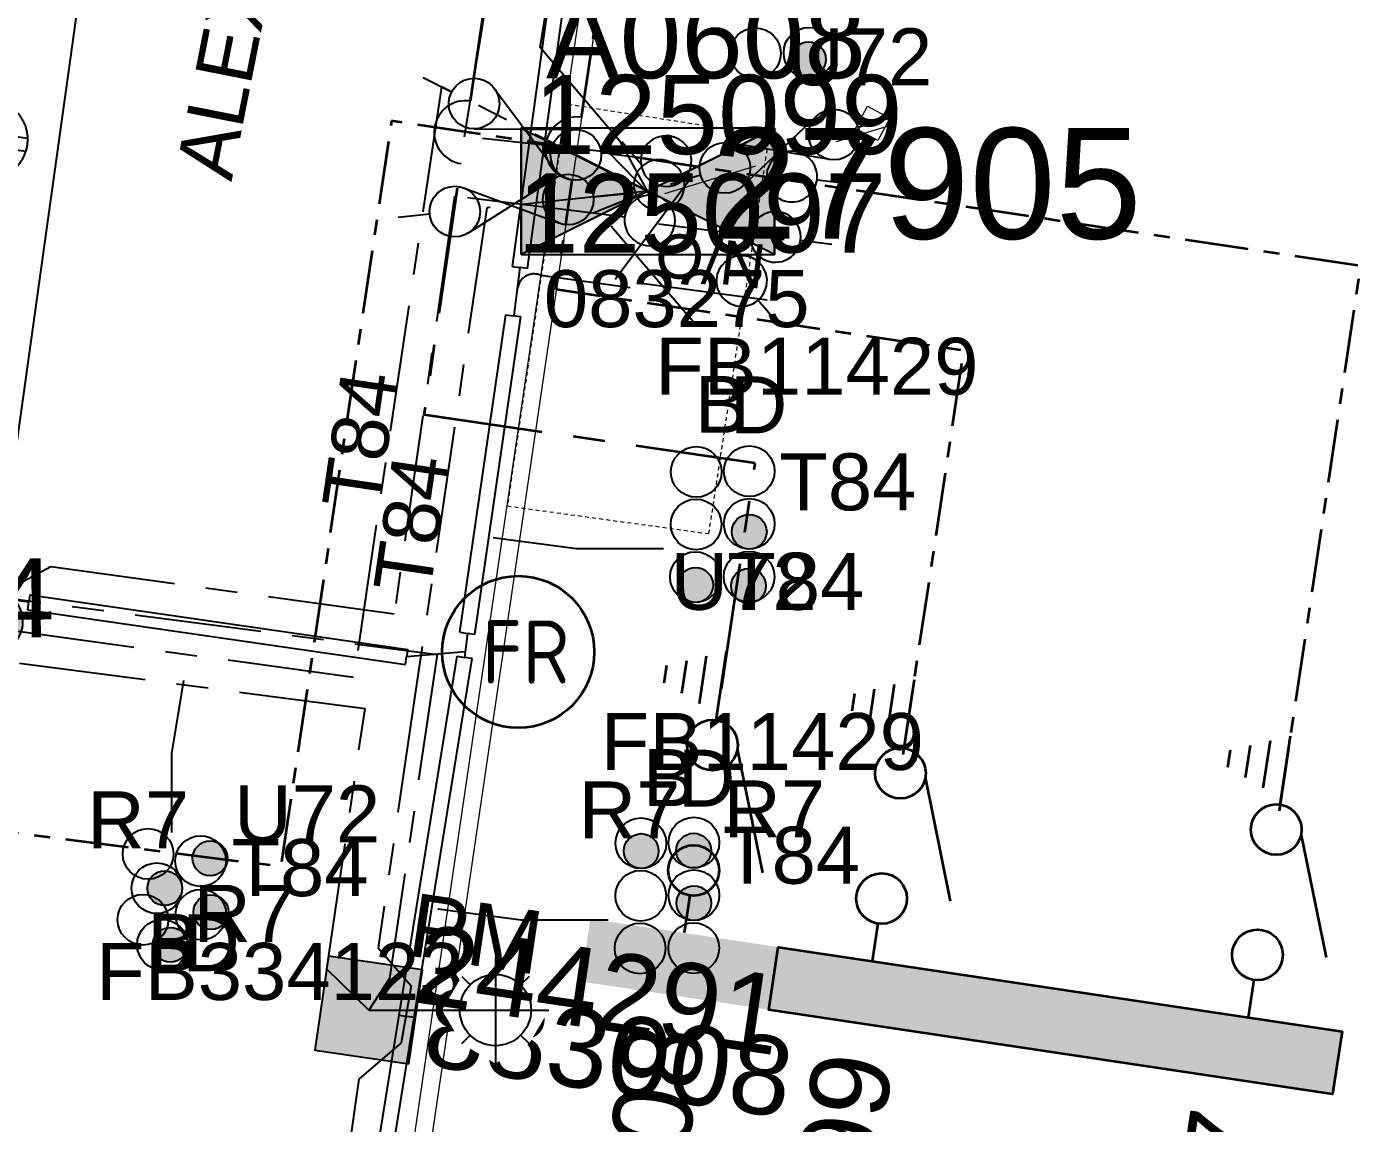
# Model space of a CAD drawing. Header units: metres. Extents: x 302924 to 304532, y 6268290 to 6269135.
# Drawn here: x 304152.05 to 304194.22, y 6268503.67 to 6268538.31 of the extents above; entities that cross this region are included whole.
import ezdxf
from ezdxf.enums import TextEntityAlignment as Align

# ---------------------------------------------------------------- set-up
doc = ezdxf.new("R2010")
doc.units = ezdxf.units.M
for name, pattern in [('Cable Exist UG', [7, 4, -1, 1, -1]), ('DASHED', [19.05, 12.7, -6.35]), ('HIDDEN2', [0.1875, 0.125, -0.0625]), ('PHANTOMX2', [6.6, 3, -0.75, 0.2, -0.75, 0.2, -0.75, 0.2, -0.75])]:
    doc.linetypes.add(name, pattern=pattern)
doc.layers.get('0').update_dxf_attribs({"color": 6})
for name, color, linetype, lineweight in [('_User Miscellaneous1', 30, 'Continuous', 13), ('_User Miscellaneous5', 121, 'Continuous', 13), ('_User_HV_Exist', 1, 'Continuous', 35), ('_User_HV_Final', 1, 'Continuous', 25), ('Cadastre Other Property_SP_EXT', 138, 'DASHED', 15), ('Cadastre Roads_SP_EXT', 218, 'Continuous', 15), ('Mains_HV_EXT', 13, 'Continuous', 25), ('Mains_LV_EXT', 163, 'Continuous', 25), ('Mains_SL_EXT', 131, 'Continuous', 25), ('Services_SP_EXT', 42, 'PHANTOMX2', 20)]:
    doc.layers.add(name, color=color, linetype=linetype, lineweight=lineweight)
for name, color, linetype in [('Duct_SP_EXT', 30, 'Continuous'), ('Equip_HV_EXT', 7, 'Continuous'), ('Equip_LV_EXT', 7, 'Continuous'), ('Equip_SP_SL_EXT', 7, 'Continuous'), ('Sub_SP_EXT', 7, 'Continuous'), ('SupportsOH_SP_TR_HV_LV_SL_EXT', 7, 'Continuous'), ('SupportsUG_SP_LV_SL_EXT', 7, 'Continuous'), ('Trench_SP_EXT', 7, 'Continuous')]:
    doc.layers.add(name, color=color, linetype=linetype)
doc.styles.add('COLUMN_LABEL', font='arial.ttf', dxfattribs={"height": 2})
doc.styles.add('iecARIAL', font='arial.ttf', dxfattribs={"height": 2})
doc.styles.add('iecISOCP', font='isocp.shx')
doc.styles.add('ieISOCP', font='arial.ttf', dxfattribs={"height": 1.5})
doc.styles.add('POLE_LABEL', font='arial.ttf', dxfattribs={"height": 2})
doc.styles.add('SL_LABEL', font='arial.ttf', dxfattribs={"height": 2})
doc.styles.get("Standard").update_dxf_attribs({"font": 'arial.ttf'})
doc.styles.add('SWITCH_LABEL', font='arial.ttf', dxfattribs={"height": 2})
doc.linetypes.add('Cable E OH', pattern='A,8,-0.01,["E",Standard,S=1.5,R=30,X=0,Y=-0.9],0', length=8.01)

# ---------------------------------------------------------------- blocks, each defined once
blk = doc.blocks.new('SUB_PADMOUNT_EXT')
at = {"ltscale": 10}
h = blk.add_hatch(color=256, dxfattribs=at)
h.dxf.hatch_style = 1
h.paths.add_polyline_path([(4, -2), (0, 0), (4, 2)])
h.paths.add_polyline_path([(-4, -2), (-4, 2), (0, 0)])
blk.add_line((4, 2), (-4, -2))
blk.add_lwpolyline([(-4, -2), (4, -2), (4, 2), (-4, 2)], close=True)
at = {"ltscale": 10, "flags": 128}
for points in [[(-4, -2), (-4, 2), (0, 0)], [(4, -2), (0, 0), (4, 2)]]:
    blk.add_lwpolyline(points, close=True, dxfattribs=at)
at = {"flags": 8}
blk.add_attdef('ASSET_NUM', text='', height=2.5, dxfattribs=at).set_placement((0, 5), align=Align.MIDDLE_CENTER)
for tag, flags, p in [('STREET_CODE', 9, (1.5, 0)), ('OPERATING_VOLTAGE', 9, (1.5, -0.4)), ('NO_PHASES', 9, (1.5, -0.2)), ('ORIENTATION', 9, (1.5, -0.6)), ('OWNED_BY', 9, (1.5, -0.8)), ('OPERATED_BY', 9, (1.5, -1)), ('MAINTAINED_BY', 9, (1.5, -1.2)), ('SECONDARY_VOLTAGE', 9, (1.5, -1.6)), ('CONSTRUCTED_VOLTAGE', 9, (1.5, -1.4)), ('STATE', 9, (1.5, -1.8)), ('SUBSTATION_TYPE', 9, (1.5, -2.2)), ('PARENT', 9, (1.5, -2)), ('USAGE', 9, (1.5, -2.4)), ('LEGEND', 9, (1.5, -2.6)), ('SUBURB', 9, (1.5, -2.8)), ('STREETNAME', 9, (1.5, -3)), ('LOCATION', 9, (1.5, -3.2)), ('NOTES', 9, (1.5, -3.4)), ('Z', 1, (1.5, -3.6))]:
    blk.add_attdef(tag, text='', height=0.2, dxfattribs=dict(flags=flags)).set_placement(p, align=Align.MIDDLE_LEFT)
blk = doc.blocks.new('COLUMN_EXT')
blk.add_hatch(color=256).paths.add_polyline_path([(1.5, -1.5), (1.5, 1.5), (-1.5, 1.5), (-1.5, -1.5)])
blk.add_lwpolyline([(1.5, 1.5), (-1.5, 1.5), (-1.5, -1.5), (1.5, -1.5)], close=True)
at = {"flags": 1}
blk.add_attdef('Z', (-1.813, 2.351), '', height=0.2, rotation=180, dxfattribs=at)
at = {"flags": 9}
for tag, p in [('STREETNAME', (-1.813, 1.6)), ('SUBURB', (-1.813, 1.8)), ('NOTES', (-1.813, 2)), ('LOCATION', (-1.813, 1.4)), ('LEGEND', (-1.813, 1.2)), ('USAGE', (-1.813, 1)), ('STATE', (-1.813, 0.8)), ('COLUMN_TYPE', (-1.813, 0.4)), ('OWNED_BY', (-1.813, 0.6))]:
    blk.add_attdef(tag, text='', height=0.2, rotation=180, dxfattribs=at).set_placement(p, align=Align.MIDDLE_LEFT)
for tag, style, p in [('STRUCTURE_PLANT_NUMBER', 'POLE_LABEL', (-1.813, -0.031)), ('STREET_CODE', 'COLUMN_LABEL', (-1.813, 0.2))]:
    blk.add_attdef(tag, text='', height=0.2, rotation=180, dxfattribs=dict(at, style=style)).set_placement(p, align=Align.MIDDLE_LEFT)
at = {"style": 'COLUMN_LABEL', "width": 0.9, "flags": 8}
blk.add_attdef('ASSET_NUM', text='', height=2, rotation=270, dxfattribs=at).set_placement((2, -4), align=Align.MIDDLE_LEFT)
blk = doc.blocks.new('DUCT_EXT')
blk.add_circle((0, 0.8), 0.8)
at = {"flags": 1}
blk.add_attdef('Z', (0, 0), '', height=0.2, dxfattribs=at)
at = {"flags": 9}
for tag, p in [('DUCT_CODE', (0, 0)), ('XSECT_TYPE', (0, -0.2)), ('FB_REFERENCE', (0, -0.4)), ('STATE', (0, -0.6)), ('NOTES', (0, -0.8))]:
    blk.add_attdef(tag, text='', height=0.2, dxfattribs=at).set_placement(p, align=Align.MIDDLE_LEFT)
blk = doc.blocks.new('SL_LANTERN_EXT')
at = {"flags": 9}
for tag, p in [('LRATECODE', (-7.4, 0)), ('LOUTREACHVOCAB', (-7.2, 0)), ('LOUTREACH', (-7, 0)), ('LANTNUMBER', (-6.6, 0)), ('LNEW', (-6.4, 0)), ('LMASTVOCAB', (-6.2, 0)), ('LMAST', (-6, 0)), ('LLAMPVOCAB', (-5.8, 0)), ('LLAMP', (-5.6, 0)), ('LEXIST', (-5.4, 0)), ('LCHARGE3PERCENT', (-5.2, 0)), ('LCHARGE3', (-5, 0)), ('LCHARGE2PERCENT', (-4.8, 0)), ('LCHARGE2', (-4.6, 0)), ('LCHARGE1PERCENT', (-4.4, 0)), ('LCHARGE1', (-4.2, 0)), ('LCATEGORY', (-4, 0)), ('LBRACKETVOCAB', (-3.8, 0)), ('LBRACKET', (-3.6, 0)), ('LKINGHEIGHT', (-3.4, 0)), ('CREPLACE', (-3.2, 0)), ('CREMOVE', (-3, 0)), ('CNUMBER', (-2.8, 0)), ('CNEW', (-2.6, 0)), ('CEXIST', (-2.4, 0)), ('USAGE', (-2.2, 0)), ('STATE', (-2, 0)), ('OWNED_BY', (-1.8, 0)), ('ORIENTATION', (-1.6, 0)), ('OPERATING_VOLTAGE', (-1.4, 0)), ('NO_PHASES', (-1.2, 0)), ('LANTERN_TYPE', (-1, 0)), ('LANTERN_PURPOSE', (-0.8, 0)), ('CONTROL_TYPE', (-0.6, 0)), ('CONSTRUCTED_VOLTAGE', (-0.4, 0))]:
    blk.add_attdef(tag, text='', height=0.001, rotation=270, dxfattribs=at).set_placement(p, align=Align.MIDDLE_LEFT)
at = {"style": 'SL_LABEL', "flags": 9}
blk.add_attdef('STREET_CODE', text='', height=0.001, rotation=270, dxfattribs=at).set_placement((0.001, 0), align=Align.MIDDLE_LEFT)
at = {"flags": 1}
blk.add_attdef('Z', (0, 0), '', height=0.001, rotation=270, dxfattribs=at)
at = {"width": 0.9}
blk.add_attdef('LNUMBER', text='', height=1, dxfattribs=at).set_placement((7, -1), align=Align.MIDDLE_LEFT)
at = {"flags": 9}
for tag, p in [('LREMOVE', (0, -7.6)), ('LREPLACE', (0, -7.8)), ('LTYPE', (0, -8)), ('LTYPEVOCAB', (0, -8.2)), ('LEGEND', (0, -8.4)), ('SUBURB', (0, -8.6)), ('STREETNAME', (0, -8.8)), ('LOCATION', (0, -9)), ('NOTES', (0, -9.2)), ('MAINTAINED_BY', (0, -9.863))]:
    blk.add_attdef(tag, text='', height=0.001, dxfattribs=at).set_placement(p, align=Align.MIDDLE_LEFT)
blk.add_attdef('OPERATED_BY', (0, -9.607), '', height=0.001, dxfattribs=at)
at = {"transparency": 33554687}
blk.add_wipeout([(5.688, 0), (5.061, -1.061), (4, -1.688), (2.939, -1.061), (2.313, 0), (2.939, 1.061), (4, 1.687), (5.061, 1.061)], dxfattribs=at)
for p, q in [((4, 1.687), (4, 0)), ((2.939, 1.061), (3.205, 0.795)), ((5.061, 1.061), (4.795, 0.795)), ((0, 0), (4, 0)), ((4, 0), (5.688, 0)), ((4, 0), (4, -1.688)), ((2.939, -1.061), (3.205, -0.795)), ((5.061, -1.061), (4.795, -0.795))]:
    blk.add_line(p, q)
blk.add_circle((4, 0), 1.125)
blk = doc.blocks.new('CCP_EXT')
at = {"flags": 9}
for tag, p in [('OWNED_BY', (0, -1)), ('USAGE', (0, -1.2)), ('LEGEND', (0, -1.4)), ('LIFE_SUPPORT', (0, -1.6)), ('STATE', (0, -1.8)), ('NOTES', (0, -2))]:
    blk.add_attdef(tag, text='', height=0.2, dxfattribs=at).set_placement(p, align=Align.MIDDLE_LEFT)
at = {"transparency": 33554687}
blk.add_wipeout([(0, 0.566), (0.566, 0), (0, -0.566), (-0.566, 0)], dxfattribs=at)
blk.add_lwpolyline([(-0.566, 0), (0, 0.566), (0.566, 0), (0, -0.566), (-0.566, 0)])
at = {"flags": 1}
blk.add_attdef('Z', (0, 0), '', height=0.2, dxfattribs=at)
at = {"flags": 9}
for tag, p in [('CCP_TYPE', (0, 0)), ('CONSTRUCTED_VOLTAGE', (0, -0.2)), ('NO_PHASES', (0, -0.4)), ('OPERATING_VOLTAGE', (0, -0.6)), ('ORIENTATION', (0, -0.8))]:
    blk.add_attdef(tag, text='', height=0.2, dxfattribs=at).set_placement(p, align=Align.MIDDLE_LEFT)
blk = doc.blocks.new('POLE_EXT')
blk.add_hatch(color=256).paths.add_polyline_path([(-1, 0, 1), (1, 0, 1)])
blk.add_lwpolyline([(-1, 0, 1), (1, 0, 1)], format="xyb", close=True)
at = {"flags": 8}
blk.add_attdef('pNumber', text='', height=2, dxfattribs=at).set_placement((2.5, 2.5), align=Align.MIDDLE_CENTER)
at = {"style": 'POLE_LABEL', "flags": 9}
for tag, p in [('STRUCTURE_PLANT_NUMBER', (1.355, 0.028)), ('STREET_CODE', (1.355, -0.2))]:
    blk.add_attdef(tag, text='', height=0.2, dxfattribs=at).set_placement(p, align=Align.MIDDLE_LEFT)
at = {"flags": 9}
for tag, p in [('OWNED_BY', (1.355, -0.4)), ('SPECIAL_USE', (1.355, -0.8)), ('PARENT', (1.355, -0.6)), ('STATE', (1.355, -1)), ('USAGE', (1.355, -1.2)), ('cLV', (1.355, -1.4)), ('hDepth', (1.355, -1.6)), ('cHV', (1.355, -2)), ('hDia', (1.355, -1.8)), ('LBRACKET', (1.355, -2.2)), ('LExisting', (1.355, -2.4)), ('LANTNUMBER', (1.355, -2.6)), ('LOther', (1.355, -2.8)), ('LRemove', (1.355, -3)), ('cLinedev', (1.355, -3.4)), ('LEGEND', (1.355, -3.2)), ('pExisting', (1.355, -3.8)), ('LOCATION', (1.355, -3.6)), ('PFNUMBER', (1.355, -4)), ('NEWPFNUMBER', (1.355, -4.2)), ('pFooting', (1.355, -4.4)), ('pNew', (1.355, -4.6)), ('pRelocate', (1.355, -5)), ('pRemove', (1.355, -5.2)), ('pReplace', (1.355, -5.4)), ('pStay', (1.355, -5.6)), ('pType', (1.355, -5.8)), ('cspan', (1.355, -6)), ('STREETNAME', (1.355, -6.2)), ('SUBURB', (1.355, -6.4)), ('NOTES', (1.355, -6.6)), ('MAINTAINED_BY', (1.355, -6.814)), ('OPERATED_BY', (1.355, -7.014))]:
    blk.add_attdef(tag, text='', height=0.2, dxfattribs=at).set_placement(p, align=Align.MIDDLE_LEFT)
at = {"flags": 1}
blk.add_attdef('Z', (1.355, -7.328), '', height=0.2, dxfattribs=at)
blk = doc.blocks.new('LV_UG_DFUSE_CLOSED_EXT')
for points in [[(5.04, 0.726), (2.156, -0.717)], [(5.049, -0.707), (2.156, 0.717)], [(1, 0), (0, 0)], [(6.2, 0.013), (7.2, 0.013)]]:
    blk.add_lwpolyline(points)
for centre in [(1.8, 0), (5.4, 0.011)]:
    blk.add_circle(centre, 0.8)
at = {"flags": 9}
for tag, p in [('ACTUAL_STATUS', (0, 0)), ('CONSTRUCTED_VOLTAGE', (0, -0.2)), ('NO_PHASES', (0, -0.4)), ('OPERATING_VOLTAGE', (0, -0.6)), ('ORIENTATION', (0, -0.8)), ('STATE', (0, -1)), ('SWITCH_TYPE', (0, -1.2)), ('USAGE', (0, -1.4)), ('NOTES', (0, -1.6))]:
    blk.add_attdef(tag, text='', height=0.2, dxfattribs=at).set_placement(p, align=Align.MIDDLE_LEFT)
at = {"flags": 1}
blk.add_attdef('Z', (0, 0), '', height=0.2, dxfattribs=at)
blk = doc.blocks.new('LV_UG_LINKS_CLOSED_EXT')
at = {"layer": 'Equip_LV_EXT'}
for tag, flags, p in [('ACTUAL_STATUS', 9, (3, -2)), ('CONSTRUCTED_VOLTAGE', 9, (3, -2.2)), ('OPERATING_VOLTAGE', 9, (3, -2.6)), ('NO_PHASES', 9, (3, -2.4)), ('ORIENTATION', 9, (3, -2.8)), ('STATE', 9, (3, -3)), ('SWITCH_TYPE', 9, (3, -3.2)), ('USAGE', 9, (3, -3.4)), ('OWNED_BY', 9, (3, -3.8)), ('NOTES', 9, (3, -3.6)), ('OPERATED_BY', 9, (3, -4)), ('MAINTAINED_BY', 9, (3, -4.2)), ('TYPE', 9, (3, -4.6)), ('NUMBER_OF_PHASES', 9, (3, -4.4)), ('Z', 1, (3, -4.8))]:
    blk.add_attdef(tag, text='', height=0.2, dxfattribs=dict(at, flags=flags)).set_placement(p, align=Align.MIDDLE_LEFT)
at = {"transparency": 33554687}
blk.add_wipeout([(4, 1.25), (3.969, 1.25), (3.939, 1.248), (3.908, 1.247), (3.877, 1.244), (3.847, 1.241), (3.817, 1.236), (3.786, 1.232), (3.756, 1.226), (3.726, 1.22), (3.696, 1.213), (3.667, 1.205), (3.637, 1.196), (3.608, 1.187), (3.579, 1.177), (3.55, 1.166), (3.522, 1.155), (3.493, 1.143), (3.466, 1.13), (3.438, 1.117), (3.411, 1.102), (3.384, 1.088), (3.357, 1.072), (3.331, 1.056), (3.306, 1.039), (3.28, 1.022), (3.255, 1.004), (3.231, 0.985), (3.207, 0.966), (3.184, 0.947), (3.161, 0.926), (3.138, 0.905), (3.116, 0.884), (3.095, 0.862), (3.074, 0.839), (3.053, 0.816), (3.034, 0.793), (3.015, 0.769), (2.996, 0.745), (2.978, 0.72), (2.961, 0.694), (2.944, 0.669), (2.928, 0.643), (2.912, 0.616), (2.898, 0.589), (2.883, 0.562), (2.87, 0.534), (2.857, 0.507), (2.845, 0.478), (2.834, 0.45), (2.823, 0.421), (2.813, 0.392), (2.804, 0.363), (2.795, 0.333), (2.787, 0.304), (2.78, 0.274), (2.774, 0.244), (2.768, 0.214), (2.764, 0.183), (2.759, 0.153), (2.756, 0.123), (2.753, 0.092), (2.752, 0.061), (2.75, 0.031), (2.75, 0), (2.75, -0.031), (2.752, -0.061), (2.753, -0.092), (2.756, -0.123), (2.759, -0.153), (2.764, -0.183), (2.768, -0.214), (2.774, -0.244), (2.78, -0.274), (2.787, -0.304), (2.795, -0.333), (2.804, -0.363), (2.813, -0.392), (2.823, -0.421), (2.834, -0.45), (2.845, -0.478), (2.857, -0.507), (2.87, -0.534), (2.883, -0.562), (2.898, -0.589), (2.912, -0.616), (2.928, -0.643), (2.944, -0.669), (2.961, -0.694), (2.978, -0.72), (2.996, -0.745), (3.015, -0.769), (3.034, -0.793), (3.053, -0.816), (3.074, -0.839), (3.095, -0.862), (3.116, -0.884), (3.138, -0.905), (3.161, -0.926), (3.184, -0.947), (3.207, -0.966), (3.231, -0.985), (3.255, -1.004), (3.28, -1.022), (3.306, -1.039), (3.331, -1.056), (3.357, -1.072), (3.384, -1.088), (3.411, -1.102), (3.438, -1.117), (3.466, -1.13), (3.493, -1.143), (3.522, -1.155), (3.55, -1.166), (3.579, -1.177), (3.608, -1.187), (3.637, -1.196), (3.667, -1.205), (3.696, -1.213), (3.726, -1.22), (3.756, -1.226), (3.786, -1.232), (3.817, -1.236), (3.847, -1.241), (3.877, -1.244), (3.908, -1.247), (3.939, -1.248), (3.969, -1.25), (4, -1.25), (4.031, -1.25), (4.061, -1.248), (4.092, -1.247), (4.123, -1.244), (4.153, -1.241), (4.183, -1.236), (4.214, -1.232), (4.244, -1.226), (4.274, -1.22), (4.304, -1.213), (4.333, -1.205), (4.363, -1.196), (4.392, -1.187), (4.421, -1.177), (4.45, -1.166), (4.478, -1.155), (4.507, -1.143), (4.534, -1.13), (4.562, -1.117), (4.589, -1.102), (4.616, -1.088), (4.643, -1.072), (4.669, -1.056), (4.694, -1.039), (4.72, -1.022), (4.745, -1.004), (4.769, -0.985), (4.793, -0.966), (4.816, -0.947), (4.839, -0.926), (4.862, -0.905), (4.884, -0.884), (4.905, -0.862), (4.926, -0.839), (4.947, -0.816), (4.966, -0.793), (4.985, -0.769), (5.004, -0.745), (5.022, -0.72), (5.039, -0.694), (5.056, -0.669), (5.072, -0.643), (5.088, -0.616), (5.102, -0.589), (5.117, -0.562), (5.13, -0.534), (5.143, -0.507), (5.155, -0.478), (5.166, -0.45), (5.177, -0.421), (5.187, -0.392), (5.196, -0.363), (5.205, -0.333), (5.213, -0.304), (5.22, -0.274), (5.226, -0.244), (5.232, -0.214), (5.236, -0.183), (5.241, -0.153), (5.244, -0.123), (5.247, -0.092), (5.248, -0.061), (5.25, -0.031), (5.25, 0), (5.25, 0.031), (5.248, 0.061), (5.247, 0.092), (5.244, 0.123), (5.241, 0.153), (5.236, 0.183), (5.232, 0.214), (5.226, 0.244), (5.22, 0.274), (5.213, 0.304), (5.205, 0.333), (5.196, 0.363), (5.187, 0.392), (5.177, 0.421), (5.166, 0.45), (5.155, 0.478), (5.143, 0.507), (5.13, 0.534), (5.117, 0.562), (5.102, 0.589), (5.088, 0.616), (5.072, 0.643), (5.056, 0.669), (5.039, 0.694), (5.022, 0.72), (5.004, 0.745), (4.985, 0.769), (4.966, 0.793), (4.947, 0.816), (4.926, 0.839), (4.905, 0.862), (4.884, 0.884), (4.862, 0.905), (4.839, 0.926), (4.816, 0.947), (4.793, 0.966), (4.769, 0.985), (4.745, 1.004), (4.72, 1.022), (4.694, 1.039), (4.669, 1.056), (4.643, 1.072), (4.616, 1.088), (4.589, 1.102), (4.562, 1.117), (4.534, 1.13), (4.507, 1.143), (4.478, 1.155), (4.45, 1.166), (4.421, 1.177), (4.392, 1.187), (4.363, 1.196), (4.333, 1.205), (4.304, 1.213), (4.274, 1.22), (4.244, 1.226), (4.214, 1.232), (4.183, 1.236), (4.153, 1.241), (4.123, 1.244), (4.092, 1.247), (4.061, 1.248), (4.031, 1.25)], dxfattribs=at).dxf.layer = 'Equip_LV_EXT'
at = {"layer": 'Equip_LV_EXT'}
for p, q in [((3.792, 1.232), (3.792, -1.232)), ((4.208, 1.232), (4.208, -1.232))]:
    blk.add_line(p, q, dxfattribs=at)
at = {"layer": 'Equip_LV_EXT', "flags": 128}
blk.add_lwpolyline([(4, 1.25), (3.969, 1.25), (3.939, 1.248), (3.908, 1.247), (3.877, 1.244), (3.847, 1.241), (3.817, 1.236), (3.786, 1.232), (3.756, 1.226), (3.726, 1.22), (3.696, 1.213), (3.667, 1.205), (3.637, 1.196), (3.608, 1.187), (3.579, 1.177), (3.55, 1.166), (3.522, 1.155), (3.493, 1.143), (3.466, 1.13), (3.438, 1.117), (3.411, 1.102), (3.384, 1.088), (3.357, 1.072), (3.331, 1.056), (3.306, 1.039), (3.28, 1.022), (3.255, 1.004), (3.231, 0.985), (3.207, 0.966), (3.184, 0.947), (3.161, 0.926), (3.138, 0.905), (3.116, 0.884), (3.095, 0.862), (3.074, 0.839), (3.053, 0.816), (3.034, 0.793), (3.015, 0.769), (2.996, 0.745), (2.978, 0.72), (2.961, 0.694), (2.944, 0.669), (2.928, 0.643), (2.912, 0.616), (2.898, 0.589), (2.883, 0.562), (2.87, 0.534), (2.857, 0.507), (2.845, 0.478), (2.834, 0.45), (2.823, 0.421), (2.813, 0.392), (2.804, 0.363), (2.795, 0.333), (2.787, 0.304), (2.78, 0.274), (2.774, 0.244), (2.768, 0.214), (2.764, 0.183), (2.759, 0.153), (2.756, 0.123), (2.753, 0.092), (2.752, 0.061), (2.75, 0.031), (2.75, 0), (2.75, -0.031), (2.752, -0.061), (2.753, -0.092), (2.756, -0.123), (2.759, -0.153), (2.764, -0.183), (2.768, -0.214), (2.774, -0.244), (2.78, -0.274), (2.787, -0.304), (2.795, -0.333), (2.804, -0.363), (2.813, -0.392), (2.823, -0.421), (2.834, -0.45), (2.845, -0.478), (2.857, -0.507), (2.87, -0.534), (2.883, -0.562), (2.898, -0.589), (2.912, -0.616), (2.928, -0.643), (2.944, -0.669), (2.961, -0.694), (2.978, -0.72), (2.996, -0.745), (3.015, -0.769), (3.034, -0.793), (3.053, -0.816), (3.074, -0.839), (3.095, -0.862), (3.116, -0.884), (3.138, -0.905), (3.161, -0.926), (3.184, -0.947), (3.207, -0.966), (3.231, -0.985), (3.255, -1.004), (3.28, -1.022), (3.306, -1.039), (3.331, -1.056), (3.357, -1.072), (3.384, -1.088), (3.411, -1.102), (3.438, -1.117), (3.466, -1.13), (3.493, -1.143), (3.522, -1.155), (3.55, -1.166), (3.579, -1.177), (3.608, -1.187), (3.637, -1.196), (3.667, -1.205), (3.696, -1.213), (3.726, -1.22), (3.756, -1.226), (3.786, -1.232), (3.817, -1.236), (3.847, -1.241), (3.877, -1.244), (3.908, -1.247), (3.939, -1.248), (3.969, -1.25), (4, -1.25), (4.031, -1.25), (4.061, -1.248), (4.092, -1.247), (4.123, -1.244), (4.153, -1.241), (4.183, -1.236), (4.214, -1.232), (4.244, -1.226), (4.274, -1.22), (4.304, -1.213), (4.333, -1.205), (4.363, -1.196), (4.392, -1.187), (4.421, -1.177), (4.45, -1.166), (4.478, -1.155), (4.507, -1.143), (4.534, -1.13), (4.562, -1.117), (4.589, -1.102), (4.616, -1.088), (4.643, -1.072), (4.669, -1.056), (4.694, -1.039), (4.72, -1.022), (4.745, -1.004), (4.769, -0.985), (4.793, -0.966), (4.816, -0.947), (4.839, -0.926), (4.862, -0.905), (4.884, -0.884), (4.905, -0.862), (4.926, -0.839), (4.947, -0.816), (4.966, -0.793), (4.985, -0.769), (5.004, -0.745), (5.022, -0.72), (5.039, -0.694), (5.056, -0.669), (5.072, -0.643), (5.088, -0.616), (5.102, -0.589), (5.117, -0.562), (5.13, -0.534), (5.143, -0.507), (5.155, -0.478), (5.166, -0.45), (5.177, -0.421), (5.187, -0.392), (5.196, -0.363), (5.205, -0.333), (5.213, -0.304), (5.22, -0.274), (5.226, -0.244), (5.232, -0.214), (5.236, -0.183), (5.241, -0.153), (5.244, -0.123), (5.247, -0.092), (5.248, -0.061), (5.25, -0.031), (5.25, 0), (5.25, 0.031), (5.248, 0.061), (5.247, 0.092), (5.244, 0.123), (5.241, 0.153), (5.236, 0.183), (5.232, 0.214), (5.226, 0.244), (5.22, 0.274), (5.213, 0.304), (5.205, 0.333), (5.196, 0.363), (5.187, 0.392), (5.177, 0.421), (5.166, 0.45), (5.155, 0.478), (5.143, 0.507), (5.13, 0.534), (5.117, 0.562), (5.102, 0.589), (5.088, 0.616), (5.072, 0.643), (5.056, 0.669), (5.039, 0.694), (5.022, 0.72), (5.004, 0.745), (4.985, 0.769), (4.966, 0.793), (4.947, 0.816), (4.926, 0.839), (4.905, 0.862), (4.884, 0.884), (4.862, 0.905), (4.839, 0.926), (4.816, 0.947), (4.793, 0.966), (4.769, 0.985), (4.745, 1.004), (4.72, 1.022), (4.694, 1.039), (4.669, 1.056), (4.643, 1.072), (4.616, 1.088), (4.589, 1.102), (4.562, 1.117), (4.534, 1.13), (4.507, 1.143), (4.478, 1.155), (4.45, 1.166), (4.421, 1.177), (4.392, 1.187), (4.363, 1.196), (4.333, 1.205), (4.304, 1.213), (4.274, 1.22), (4.244, 1.226), (4.214, 1.232), (4.183, 1.236), (4.153, 1.241), (4.123, 1.244), (4.092, 1.247), (4.061, 1.248), (4.031, 1.25)], close=True, dxfattribs=at)
blk = doc.blocks.new('SWG_HOLEC_SU_EXT')
blk.add_line((1.8, -2), (5.8, -2))
for points in [[(1.8, -0.8, 1), (1.8, 0.8, 1)], [(5.8, -0.8, 1), (5.8, 0.8, 1)]]:
    blk.add_lwpolyline(points, format="xyb", close=True)
for points in [[(1, 0), (0, 0)], [(6.6, 0), (7.6, 0)]]:
    blk.add_lwpolyline(points)
at = {"style": 'SWITCH_LABEL', "flags": 8}
blk.add_attdef('ASSET_NUM', text='', height=2.5, rotation=179.9544, dxfattribs=at).set_placement((-2.4, 0), align=Align.MIDDLE_LEFT)
at = {"flags": 1}
blk.add_attdef('Z', (0, 0), '', height=0.2, dxfattribs=at)
at = {"flags": 9}
for tag, p in [('ACTUAL_STATUS', (0, -0.4)), ('CONSTRUCTED_VOLTAGE', (0, -0.6)), ('NO_PHASES', (0, -0.8)), ('OPERATING_VOLTAGE', (0, -1)), ('ORIENTATION', (0, -1.2)), ('OWNED_BY', (0, -1.4)), ('PARENT', (0, -1.6)), ('STATE', (0, -1.8)), ('SWITCH_TYPE', (0, -2)), ('USAGE', (0, -2.2)), ('STREETNAME', (0, -2.6)), ('LOCATION', (0, -2.4)), ('SUBURB', (0, -2.8)), ('NOTES', (0, -3))]:
    blk.add_attdef(tag, text='', height=0.2, dxfattribs=at).set_placement(p, align=Align.MIDDLE_LEFT)
at = {"style": 'SWITCH_LABEL', "flags": 9}
blk.add_attdef('STREET_CODE', text='', height=0.2, dxfattribs=at).set_placement((0, -0.2), align=Align.MIDDLE_LEFT)
blk = doc.blocks.new('SWG_HOLEC_SU_NO_EXT')
blk.add_line((1.8, -2), (5.8, -2))
for points in [[(1.8, -0.8, 1), (1.8, 0.8, 1)], [(5.8, -0.8, 1), (5.8, 0.8, 1)]]:
    blk.add_lwpolyline(points, format="xyb", close=True)
for points in [[(1, 0), (0, 0)], [(6.6, 0), (7.6, 0)]]:
    blk.add_lwpolyline(points)
at = {"insert": (5.311, -3.639), "char_height": 1.4, "width": 3.88632, "attachment_point": 1, "rotation": 180}
blk.add_mtext('{\\fArial|b0|i0|c0|p34;N/O}', dxfattribs=at)
at = {"style": 'SWITCH_LABEL', "flags": 8}
blk.add_attdef('ASSET_NUM', text='', height=2.5, rotation=179.9544, dxfattribs=at).set_placement((-2.4, 0), align=Align.MIDDLE_LEFT)
at = {"flags": 1}
blk.add_attdef('Z', (0, 0), '', height=0.2, dxfattribs=at)
at = {"flags": 9}
for tag, p in [('ACTUAL_STATUS', (0, -0.4)), ('CONSTRUCTED_VOLTAGE', (0, -0.6)), ('NO_PHASES', (0, -0.8)), ('OPERATING_VOLTAGE', (0, -1)), ('ORIENTATION', (0, -1.2)), ('OWNED_BY', (0, -1.4)), ('PARENT', (0, -1.6)), ('STATE', (0, -1.8)), ('SWITCH_TYPE', (0, -2)), ('USAGE', (0, -2.2)), ('STREETNAME', (0, -2.6)), ('LOCATION', (0, -2.4)), ('SUBURB', (0, -2.8)), ('NOTES', (0, -3))]:
    blk.add_attdef(tag, text='', height=0.2, dxfattribs=at).set_placement(p, align=Align.MIDDLE_LEFT)
at = {"style": 'SWITCH_LABEL', "flags": 9}
blk.add_attdef('STREET_CODE', text='', height=0.2, dxfattribs=at).set_placement((0, -0.2), align=Align.MIDDLE_LEFT)
blk = doc.blocks.new('CABLE_LARGE_EXT')
h = blk.add_hatch(color=256)
edge = h.paths.add_edge_path()
edge.add_arc((0, 0.55), 0.55, 0, 360)
blk.add_circle((0, 0.55), 0.55)
at = {"flags": 1}
blk.add_attdef('Z', (0, 0), '', height=0.2, dxfattribs=at)
at = {"flags": 9}
for tag, p in [('COND_CODE', (0, 0)), ('STATE', (0, -0.4)), ('FB_REFERENCE', (0, -0.2)), ('XSECT_SIZE', (0, -0.6)), ('NOTES', (0, -0.8))]:
    blk.add_attdef(tag, text='', height=0.2, dxfattribs=at).set_placement(p, align=Align.MIDDLE_LEFT)
blk = doc.blocks.new('SWG_SAFELINK_SU_NEW')
for p, q in [((7.72, 1.8), (8.28, 1.8)), ((7.48, 1.2), (8.52, 1.2)), ((7.24, 0.6), (8.76, 0.6)), ((6.8, 0), (9, 0)), ((2.241, -2.168), (6, -0.8))]:
    blk.add_line(p, q)
blk.add_lwpolyline([(1.2, 0), (0, 0)])
for centre in [(2, 0), (6, 0)]:
    blk.add_circle(centre, 0.8)
at = {"style": 'SWITCH_LABEL', "flags": 8}
blk.add_attdef('ASSET_NUM', text='', height=2, rotation=179.9544, dxfattribs=at).set_placement((-2, 0), align=Align.MIDDLE_LEFT)
at = {"flags": 1}
blk.add_attdef('Z', (0, 0), '', height=0.2, rotation=90, dxfattribs=at)
at = {"flags": 9}
for tag, p in [('ACTUAL_STATUS', (0, -0.4)), ('CONSTRUCTED_VOLTAGE', (0, -0.6)), ('NO_PHASES', (0, -0.8)), ('OPERATING_VOLTAGE', (0, -1)), ('ORIENTATION', (0, -1.2)), ('OWNED_BY', (0, -1.4)), ('PARENT', (0, -1.6)), ('STATE', (0, -1.8)), ('SWITCH_TYPE', (0, -2)), ('USAGE', (0, -2.2)), ('SUBURB', (0, -2.4)), ('STREETNAME', (0, -2.6)), ('LOCATION', (0, -2.8)), ('NOTES', (0, -3))]:
    blk.add_attdef(tag, text='', height=0.2, dxfattribs=at).set_placement(p, align=Align.MIDDLE_LEFT)
at = {"style": 'SWITCH_LABEL', "flags": 9}
blk.add_attdef('STREET_CODE', text='', height=0.2, dxfattribs=at).set_placement((0, -0.2), align=Align.MIDDLE_LEFT)
blk = doc.blocks.new('FAULT_INDIC_SE')
blk.add_circle((0, 0), 2.4)
at = {"insert": (-1.152, 1.002), "char_height": 2, "width": 2.70423, "attachment_point": 1, "style": 'iecISOCP'}
blk.add_mtext('FR', dxfattribs=at)

msp = doc.modelspace()

# ---------------------------------------------------------------- linework, layer by layer
at = {"layer": '_User Miscellaneous1', "transparency": 33554687}
for p, q in [((304167.3832, 6268530.736), (304169.7718, 6268548.1813)), ((304167.8588, 6268530.6709), (304170.2473, 6268548.1162)), ((304167.3832, 6268530.736), (304167.621, 6268530.7035)), ((304167.8588, 6268530.6709), (304167.621, 6268530.7035)), ((304165.7247, 6268519.179), (304167.1744, 6268529.2111)), ((304166.1998, 6268519.1103), (304167.6495, 6268529.1424)), ((304167.1744, 6268529.2111), (304167.412, 6268529.1768)), ((304167.6495, 6268529.1424), (304167.412, 6268529.1768)), ((304152.0833, 6268519.8894), (304152.1176, 6268520.127)), ((304152.152, 6268520.3645), (304152.1176, 6268520.127)), ((304152.152, 6268520.3645), (304164.0794, 6268518.639)), ((304152.0833, 6268519.8894), (304164.0107, 6268518.164)), ((304165.7247, 6268519.179), (304165.9623, 6268519.1447)), ((304166.1998, 6268519.1103), (304165.9623, 6268519.1447)), ((304163.8106, 6268507.0854), (304165.6348, 6268518.4261)), ((304164.0794, 6268518.639), (304164.045, 6268518.4015)), ((304165.6348, 6268518.4261), (304165.8717, 6268518.388)), ((304164.0107, 6268518.164), (304164.045, 6268518.4015)), ((304164.2846, 6268507.0092), (304166.1087, 6268518.3499)), ((304166.1087, 6268518.3499), (304165.8717, 6268518.388)), ((304160.3359, 6268485.4829), (304163.8106, 6268507.0854)), ((304163.8106, 6268507.0854), (304164.0476, 6268507.0473)), ((304163.8106, 6268507.0854), (304164.0476, 6268507.0473)), ((304164.2846, 6268507.0092), (304164.0476, 6268507.0473)), ((304164.2846, 6268507.0092), (304164.0476, 6268507.0473)), ((304160.8098, 6268485.4066), (304164.2846, 6268507.0092))]:
    msp.add_line(p, q, dxfattribs=at)
at = {"layer": '_User Miscellaneous5', "linetype": 'Continuous', "transparency": 33554597}
msp.add_lwpolyline([(304491.222, 6268501.005), (304171.417, 6268548.046), (304162.321, 6268486.148), (304483.826, 6268438.112), (304491.222, 6268501.005)], close=True, dxfattribs=at)
at = {"layer": '_User_HV_Exist', "linetype": 'Cable Exist UG', "ltscale": 0.5, "flags": 128}
for points in [[(304169.5655, 6268535.4462), (304170.2027, 6268539.7832), (304152.7437, 6268542.3494), (304153.6098, 6268548.2416), (304153.6098, 6268548.2416), (304153.6098, 6268548.2416)], [(304179.7227, 6268515.3199), (304181.636, 6268528.0773), (304168.7663, 6268530.0074), (304169.2747, 6268533.4675)]]:
    msp.add_lwpolyline(points, dxfattribs=at)
at = {"layer": '_User_HV_Exist', "linetype": 'Cable Exist UG', "flags": 128}
for points in [[(304166.0587, 6268535.9614), (304166.5505, 6268539.3093)], [(304173.981, 6268517.3945), (304175.0492, 6268524.5177), (304164.6028, 6268526.0523), (304165.7683, 6268533.9826)]]:
    msp.add_lwpolyline(points, dxfattribs=at)
at = {"layer": '_User_HV_Final', "linetype": 'Continuous'}
for centre, start in [((304165.9137, 6268534.9719), 81.66271), ((304169.42, 6268534.4568), 81.63917)]:
    msp.add_arc(centre, 1, start, 261.64281, dxfattribs=at)
at = {"layer": 'Cadastre Other Property_SP_EXT', "linetype": 'HIDDEN2'}
msp.add_lwpolyline([(304169.0932, 6268535.8576), (304167.2241, 6268523.171), (304173.5872, 6268522.296), (304175.4961, 6268534.8633), (304169.0932, 6268535.8576)], close=True, dxfattribs=at)
at = {"layer": 'Duct_SP_EXT'}
for p, q in [((304167.3832, 6268530.736), (304169.7718, 6268548.1813)), ((304167.8588, 6268530.6709), (304170.2473, 6268548.1162)), ((304167.3832, 6268530.736), (304167.621, 6268530.7035)), ((304167.8588, 6268530.6709), (304167.621, 6268530.7035)), ((304165.7247, 6268519.179), (304167.1744, 6268529.2111)), ((304166.1998, 6268519.1103), (304167.6495, 6268529.1424)), ((304167.1744, 6268529.2111), (304167.412, 6268529.1768)), ((304167.6495, 6268529.1424), (304167.412, 6268529.1768)), ((304152.0833, 6268519.8894), (304152.1176, 6268520.127)), ((304152.152, 6268520.3645), (304152.1176, 6268520.127)), ((304152.152, 6268520.3645), (304164.0794, 6268518.639)), ((304152.0833, 6268519.8894), (304164.0107, 6268518.164)), ((304165.7247, 6268519.179), (304165.9623, 6268519.1447)), ((304166.1998, 6268519.1103), (304165.9623, 6268519.1447)), ((304164.0794, 6268518.639), (304164.045, 6268518.4015)), ((304165.6348, 6268518.4261), (304165.8717, 6268518.388)), ((304164.0107, 6268518.164), (304164.045, 6268518.4015)), ((304166.1087, 6268518.3499), (304165.8717, 6268518.388))]:
    msp.add_line(p, q, dxfattribs=at)
for points in [[(304172.1564, 6268521.8159), (304169.4116, 6268521.8159), (304166.7786, 6268522.1651)], [(304156.6331, 6268512.8612), (304156.6331, 6268515.3497), (304157.0137, 6268517.6626)], [(304170.4082, 6268510.0867), (304167.6634, 6268510.0867), (304165.0305, 6268510.4359)]]:
    msp.add_lwpolyline(points, dxfattribs=at)
at = {"layer": 'Mains_HV_EXT', "linetype": 'Cable Exist UG'}
for points in [[(304171.6957, 6268533.0374), (304170.8125, 6268534.6516), (304168.2638, 6268537.6485), (304168.2638, 6268537.6485), (304170.0997, 6268549.3922), (304168.2622, 6268550.4386), (304168.2622, 6268550.4386), (304169.3411, 6268557.7832)], [(304171.6957, 6268533.0374), (304170.4196, 6268534.3493), (304165.8674, 6268534.8339), (304165.8674, 6268534.8339), (304167.9075, 6268547.3427), (304154.3461, 6268553.0916), (304154.937, 6268556.6654)], [(304171.6593, 6268533.1078), (304169.9365, 6268532.4213), (304165.5559, 6268532.9572), (304165.5559, 6268532.9572), (304163.649, 6268519.7482), (304152.8136, 6268521.2466), (304149.9131, 6268519.7032)]]:
    msp.add_lwpolyline(points, dxfattribs=at)
at = {"layer": 'Trench_SP_EXT', "linetype": 'Cable Exist UG'}
for points in [[(304170.6235, 6268530.3317), (304173.2964, 6268533.917)], [(304167.621, 6268530.7035), (304167.431, 6268529.1818)], [(304152.1176, 6268520.127), (304148.4677, 6268520.6346)], [(304165.9622, 6268519.1447), (304165.8718, 6268518.388)], [(304165.893, 6268518.5654), (304164.045, 6268518.4015)]]:
    msp.add_lwpolyline(points, dxfattribs=at)
msp.add_lwpolyline([(304171.0983, 6268530.0614), (304168.2864, 6268530.4489), (304168.2864, 6268530.4489, 0.4970232), (304167.5492, 6268530.0618)], format="xyb", dxfattribs=at)

# ---------------------------------------------------------------- block references
at = {"layer": '_User_HV_Exist'}
msp.add_blockref('FAULT_INDIC_SE', (304167.5686, 6268518.5584), dxfattribs=at)
ref = msp.add_blockref('SWG_SAFELINK_SU_NEW', (304190.6111, 6268507.0132), dxfattribs=dict(at, rotation=81.47074522421838))
ref.add_attrib('ASSET_NUM', '125097', dxfattribs={"layer": '0', "height": 2.5, "rotation": 261.42512, "style": 'SWITCH_LABEL', "text_generation_flag": 6}).set_placement((304190.0509, 6268504.0637), align=Align.MIDDLE_RIGHT)
at = {"layer": 'Duct_SP_EXT'}
for name, p in [('DUCT_EXT', (304175.0542, 6268536.6701)), ('DUCT_EXT', (304176.7485, 6268536.6829)), ('CABLE_LARGE_EXT', (304176.7313, 6268536.728)), ('DUCT_EXT', (304173.1886, 6268523.4451)), ('DUCT_EXT', (304174.862, 6268523.4676)), ('DUCT_EXT', (304173.1835, 6268521.7863)), ('DUCT_EXT', (304174.862, 6268521.8055)), ('CABLE_LARGE_EXT', (304174.862, 6268521.8054)), ('DUCT_EXT', (304173.1613, 6268520.124)), ('DUCT_EXT', (304174.8555, 6268520.1369)), ('CABLE_LARGE_EXT', (304173.1679, 6268520.1235)), ('CABLE_LARGE_EXT', (304174.8366, 6268520.0942)), ('DUCT_EXT', (304171.4404, 6268511.7159)), ('DUCT_EXT', (304173.1139, 6268511.7384)), ('CABLE_LARGE_EXT', (304157.838, 6268511.4908)), ('CABLE_LARGE_EXT', (304171.451, 6268511.72)), ('CABLE_LARGE_EXT', (304173.107, 6268511.7312)), ('DUCT_EXT', (304173.1139, 6268510.0762)), ('DUCT_EXT', (304171.4353, 6268510.0571)), ('CABLE_LARGE_EXT', (304157.8673, 6268509.7927)), ('DUCT_EXT', (304171.4131, 6268508.3948)), ('DUCT_EXT', (304173.1074, 6268508.4077))]:
    msp.add_blockref(name, p, dxfattribs=at)
for name, p, rotation in [('DUCT_EXT', (304156.6797, 6268512.1795), 90), ('DUCT_EXT', (304158.3376, 6268511.9555), 90), ('DUCT_EXT', (304156.9579, 6268511.0962), 90), ('CABLE_LARGE_EXT', (304156.9579, 6268511.0963), 90.0000000000002), ('DUCT_EXT', (304156.5187, 6268510.1008), 90), ('DUCT_EXT', (304158.3504, 6268510.2612), 90), ('DUCT_EXT', (304157.1335, 6268509.3104), 90), ('CABLE_LARGE_EXT', (304157.1335, 6268509.3104), 90.0000000000002)]:
    msp.add_blockref(name, p, dxfattribs=dict(at, rotation=rotation))
at = {"layer": 'Equip_HV_EXT'}
ref = msp.add_blockref('SWG_HOLEC_SU_EXT', (304169.9365, 6268532.4213), dxfattribs=dict(at, rotation=352.5464254926319))
ref.add_attrib('ASSET_NUM', '125097', dxfattribs={"layer": '0', "height": 2.5, "style": 'SWITCH_LABEL'}).set_placement((304167.5375, 6268533.6713), align=Align.TOP_LEFT)
at = {"layer": 'Equip_LV_EXT'}
for p, rotation in [((304170.9959, 6268533.4445), 153.0992119522677), ((304170.9366, 6268533.0333), 185.8936454643853)]:
    msp.add_blockref('LV_UG_DFUSE_CLOSED_EXT', p, dxfattribs=dict(at, rotation=rotation))
at = {"layer": 'Sub_SP_EXT'}
ref = msp.add_blockref('SUB_PADMOUNT_EXT', (304171.6592, 6268533.1079), dxfattribs=at)
ref.add_attrib('ASSET_NUM', '27905', dxfattribs={"layer": '0', "height": 3.5}).set_placement((304173.6592, 6268533.3579), align=Align.MIDDLE_LEFT)
at = {"layer": 'SupportsOH_SP_TR_HV_LV_SL_EXT'}
ref = msp.add_blockref('POLE_EXT', (304150.9315, 6268519.5196), dxfattribs=at)
ref.add_attrib('ASSET_NUM', '524754', dxfattribs={"layer": '0', "height": 2.5, "rotation": 0.24062, "style": 'POLE_LABEL'}).set_placement((304152.9315, 6268520.2696), align=Align.MIDDLE_RIGHT)
at = {"layer": 'SupportsUG_SP_LV_SL_EXT'}
ref = msp.add_blockref('COLUMN_EXT', (304162.8484, 6268507.2479), dxfattribs=dict(at, rotation=261.6423199379542))
ref.add_attrib('ASSET_NUM', '883008', dxfattribs={"layer": '0', "height": 2.5, "rotation": 351.64232, "style": 'COLUMN_LABEL'}).set_placement((304164.8484, 6268507.9979), align=Align.TOP_LEFT)

# ---------------------------------------------------------------- texts
at = {"layer": 'Cadastre Other Property_SP_EXT'}
msp.add_text('083275', height=1.8, dxfattribs=at).set_placement((304168.3773, 6268528.8183))
at = {"layer": 'Cadastre Roads_SP_EXT'}
msp.add_text('ALEX AVE', height=1.8, rotation=78.84178, dxfattribs=at).set_placement((304158.514, 6268533.3919))
at = {"layer": 'Duct_SP_EXT'}
for s, p in [('U72', (304176.0296, 6268536.4551)), ('FB11429', (304171.893, 6268526.6818)), ('B', (304173.1445, 6268525.4801)), ('D', (304174.2499, 6268525.4654)), ('T84', (304175.8085, 6268523.0325)), ('U72', (304172.3774, 6268519.8893)), ('T84', (304174.1633, 6268519.8893)), ('FB11429', (304170.1718, 6268514.83)), ('B', (304171.5023, 6268513.6896)), ('D', (304172.6077, 6268513.6749)), ('U72', (304158.5993, 6268512.5448)), ('R7', (304169.4744, 6268512.668)), ('R7', (304174.044, 6268512.7005)), ('R7', (304153.961, 6268512.3552)), ('T84', (304174.0302, 6268511.2378)), ('T84', (304158.5115, 6268510.8467)), ('R7', (304157.3103, 6268509.402)), ('B', (304155.8544, 6268508.4901)), ('D', (304156.9598, 6268508.4753)), ('FB334123', (304154.237, 6268507.5677))]:
    msp.add_text(s, height=1.8, dxfattribs=at).set_placement(p)
at = {"layer": 'Mains_LV_EXT'}
for rotation, p in [(81.64014, (304163.1491, 6268522.9879)), (81.64308, (304164.7734, 6268520.3438))]:
    msp.add_text('T84', height=1.8, rotation=rotation, dxfattribs=at).set_placement(p)

# ---------------------------------------------------------------- next in the draw order: block references
at = {"layer": 'Equip_SP_SL_EXT'}
ref = msp.add_blockref('SL_LANTERN_EXT', (304162.8484, 6268507.2478), dxfattribs=at)
ref.add_attrib('ASSET_NUM', '244291', dxfattribs={"layer": '0', "height": 2.5, "rotation": 351.64232, "style": 'iecARIAL'}).set_placement((304164.3484, 6268508.7478), align=Align.MIDDLE_LEFT)
at = {"layer": 'Services_SP_EXT', "rotation": 16.83159660535544}
msp.add_blockref('CCP_EXT', (304178.7583, 6268535.2561), dxfattribs=at)

# ---------------------------------------------------------------- next in the draw order: hatches: boundary and pattern name
at = {"layer": '_User_HV_Exist'}
h = msp.add_hatch(color=256, dxfattribs=at)
h.dxf.hatch_style = 1
h.paths.add_polyline_path([(304169.8434, 6268510.1278), (304169.5468, 6268508.1499), (304193.2813, 6268504.5904), (304193.5779, 6268506.5683)])

# ---------------------------------------------------------------- next in the draw order: linework, layer by layer
at = {"layer": '_User_HV_Exist', "ltscale": 0.5, "flags": 128}
msp.add_lwpolyline([(304193.5779, 6268506.5683), (304193.2813, 6268504.5904), (304175.4804, 6268507.26), (304175.777, 6268509.2379)], close=True, dxfattribs=at)
msp.add_lwpolyline([(304193.5779, 6268506.5683), (304193.2813, 6268504.5904), (304175.4804, 6268507.26), (304175.777, 6268509.2379)], close=True, dxfattribs=at)
msp.add_lwpolyline([(304193.5779, 6268506.5683), (304193.2813, 6268504.5904), (304175.4804, 6268507.26), (304175.777, 6268509.2379)], close=True, dxfattribs=at)
at = {"layer": 'Cadastre Roads_SP_EXT', "linetype": 'Continuous'}
msp.add_lwpolyline([(304170.9213, 6268548.4069), (304174.4075, 6268572.1543), (304154.8977, 6268577.6425), (304153.0804, 6268565.2739), (304150.8989, 6268550.4326), (304149.0816, 6268538.064), (304147.6276, 6268528.1695), (304146.1736, 6268518.2748), (304142.5382, 6268493.5388), (304162.1691, 6268488.7851), (304170.9213, 6268548.4069)], close=True, dxfattribs=at)
at = {"layer": 'Duct_SP_EXT'}
for p, q in [((304163.8106, 6268507.0854), (304165.6348, 6268518.4261)), ((304164.2846, 6268507.0092), (304166.1087, 6268518.3499)), ((304160.3359, 6268485.4829), (304163.8106, 6268507.0854)), ((304163.8106, 6268507.0854), (304164.0476, 6268507.0473)), ((304163.8106, 6268507.0854), (304164.0476, 6268507.0473)), ((304164.2846, 6268507.0092), (304164.0476, 6268507.0473)), ((304164.2846, 6268507.0092), (304164.0476, 6268507.0473)), ((304160.8098, 6268485.4066), (304164.2846, 6268507.0092))]:
    msp.add_line(p, q, dxfattribs=at)
at = {"layer": 'Mains_LV_EXT', "linetype": 'Cable Exist UG'}
msp.add_lwpolyline([(304171.6592, 6268533.1078), (304166.5713, 6268532.5826), (304164.3499, 6268517.4609), (304163.1443, 6268509.2135), (304164.1831, 6268508.0113), (304163.8723, 6268506.2168), (304162.5385, 6268505.0693), (304162.5385, 6268505.0693), (304159.6786, 6268485.2358)], dxfattribs=at)
at = {"layer": 'Mains_SL_EXT', "linetype": 'Cable Exist UG'}
msp.add_lwpolyline([(304162.8485, 6268507.2478), (304161.5223, 6268508.5404), (304161.5223, 6268508.5404), (304162.7305, 6268516.7624), (304148.272, 6268518.6626), (304148.2534, 6268518.7288), (304148.2534, 6268518.7288), (304143.4681, 6268486.2812), (304140.8859, 6268468.6325), (304155.1715, 6268465.9413), (304156.7203, 6268464.6463)], dxfattribs=at)
at = {"layer": 'Services_SP_EXT'}
msp.add_lwpolyline([(304172.2013, 6268533.0415), (304179.3002, 6268535.1897)], dxfattribs=at)

# ---------------------------------------------------------------- next in the draw order: block references
at = {"layer": '_User_HV_Exist'}
ref = msp.add_blockref('SWG_SAFELINK_SU_NEW', (304172.8102, 6268509.6829), dxfattribs=dict(at, rotation=81.47074522421838))
ref.add_attrib('ASSET_NUM', 'A0608', dxfattribs={"layer": '0', "height": 2.5, "rotation": 261.42512, "style": 'SWITCH_LABEL', "text_generation_flag": 6}).set_placement((304172.25, 6268506.7333), align=Align.MIDDLE_RIGHT)
ref = msp.add_blockref('SWG_SAFELINK_SU_NEW', (304178.7438, 6268508.793), dxfattribs=dict(at, rotation=81.47074522421838))
ref.add_attrib('ASSET_NUM', '125099', dxfattribs={"layer": '0', "height": 2.5, "rotation": 261.42512, "style": 'SWITCH_LABEL', "text_generation_flag": 6}).set_placement((304178.1837, 6268505.8434), align=Align.MIDDLE_RIGHT)
at = {"layer": 'Duct_SP_EXT'}
msp.add_blockref('CABLE_LARGE_EXT', (304173.1139, 6268510.0762), dxfattribs=at)
at = {"layer": 'Equip_HV_EXT'}
ref = msp.add_blockref('SWG_HOLEC_SU_EXT', (304170.8433, 6268534.6762), dxfattribs=dict(at, rotation=310.6815125300441))
ref.add_attrib('ASSET_NUM', 'A0608', dxfattribs={"layer": '0', "height": 2.5, "style": 'SWITCH_LABEL'}).set_placement((304168.4443, 6268535.9261), align=Align.BOTTOM_LEFT)
ref = msp.add_blockref('SWG_HOLEC_SU_NO_EXT', (304170.4511, 6268534.284), dxfattribs=dict(at, rotation=352.946513887103))
ref.add_attrib('ASSET_NUM', '125099', dxfattribs={"layer": '0', "height": 2.5, "style": 'SWITCH_LABEL'}).set_placement((304168.0521, 6268535.534), align=Align.MIDDLE_LEFT)
at = {"layer": 'Equip_LV_EXT', "rotation": 16.83159660535544}
msp.add_blockref('LV_UG_DFUSE_CLOSED_EXT', (304172.3704, 6268533.3265), dxfattribs=at)

# ---------------------------------------------------------------- next in the draw order: texts
at = {"layer": '_User_HV_Exist', "insert": (304166.2338, 6268509.658), "char_height": 2, "attachment_point": 5, "rotation": 351.5, "style": 'ieISOCP'}
msp.add_mtext_dynamic_manual_height_columns('PM', width=5.25, gutter_width=12.5, heights=[0], dxfattribs=at)
msp.add_mtext_dynamic_manual_height_columns('PM', width=5.25, gutter_width=12.5, heights=[0], dxfattribs=at)

# ---------------------------------------------------------------- next in the draw order: block references
at = {"layer": 'Equip_LV_EXT', "rotation": 82.0582704884799}
msp.add_blockref('LV_UG_LINKS_CLOSED_EXT', (304150.2814, 6268530.7893), dxfattribs=at)

# ---------------------------------------------------------------- next in the draw order: linework, layer by layer
at = {"layer": '_User_HV_Exist', "linetype": 'Cable Exist UG', "ltscale": 0.5, "flags": 128}
msp.add_lwpolyline([(304191.6014, 6268513.5385), (304194.1707, 6268530.7478), (304163.5679, 6268535.3338), (304160.0696, 6268511.7773), (304147.9752, 6268513.307), (304145.847, 6268498.8213), (304145.847, 6268498.8213)], dxfattribs=at)
at = {"layer": 'Mains_HV_EXT', "linetype": 'Cable E OH'}
msp.add_lwpolyline([(304150.944, 6268519.5441), (304162.7439, 6268604.1058)], dxfattribs=at)
at = {"layer": 'Mains_LV_EXT', "linetype": 'Cable Exist UG'}
msp.add_lwpolyline([(304171.6594, 6268533.1078), (304165.144, 6268536.4133), (304165.144, 6268536.4133), (304162.3711, 6268517.7516), (304150.9027, 6268519.3234), (304151.1548, 6268521.0386)], dxfattribs=at)
at = {"layer": 'Mains_SL_EXT', "linetype": 'Cable Exist UG'}
msp.add_lwpolyline([(304168.974, 6268548.4005), (304166.3263, 6268546.8959), (304166.3263, 6268546.8959), (304153.2515, 6268551.5131), (304153.2515, 6268551.5131), (304152.008, 6268551.3209), (304151.7036, 6268549.3394), (304152.3625, 6268548.7224), (304149.697, 6268529.2292), (304148.9239, 6268528.9701), (304148.6641, 6268527.1141), (304149.3344, 6268526.5536), (304148.5321, 6268520.6472), (304165.0042, 6268518.4784), (304165.0042, 6268518.4784), (304163.5011, 6268508.2497), (304162.8485, 6268507.2478)], dxfattribs=at)

doc.saveas('drawing.dxf')
